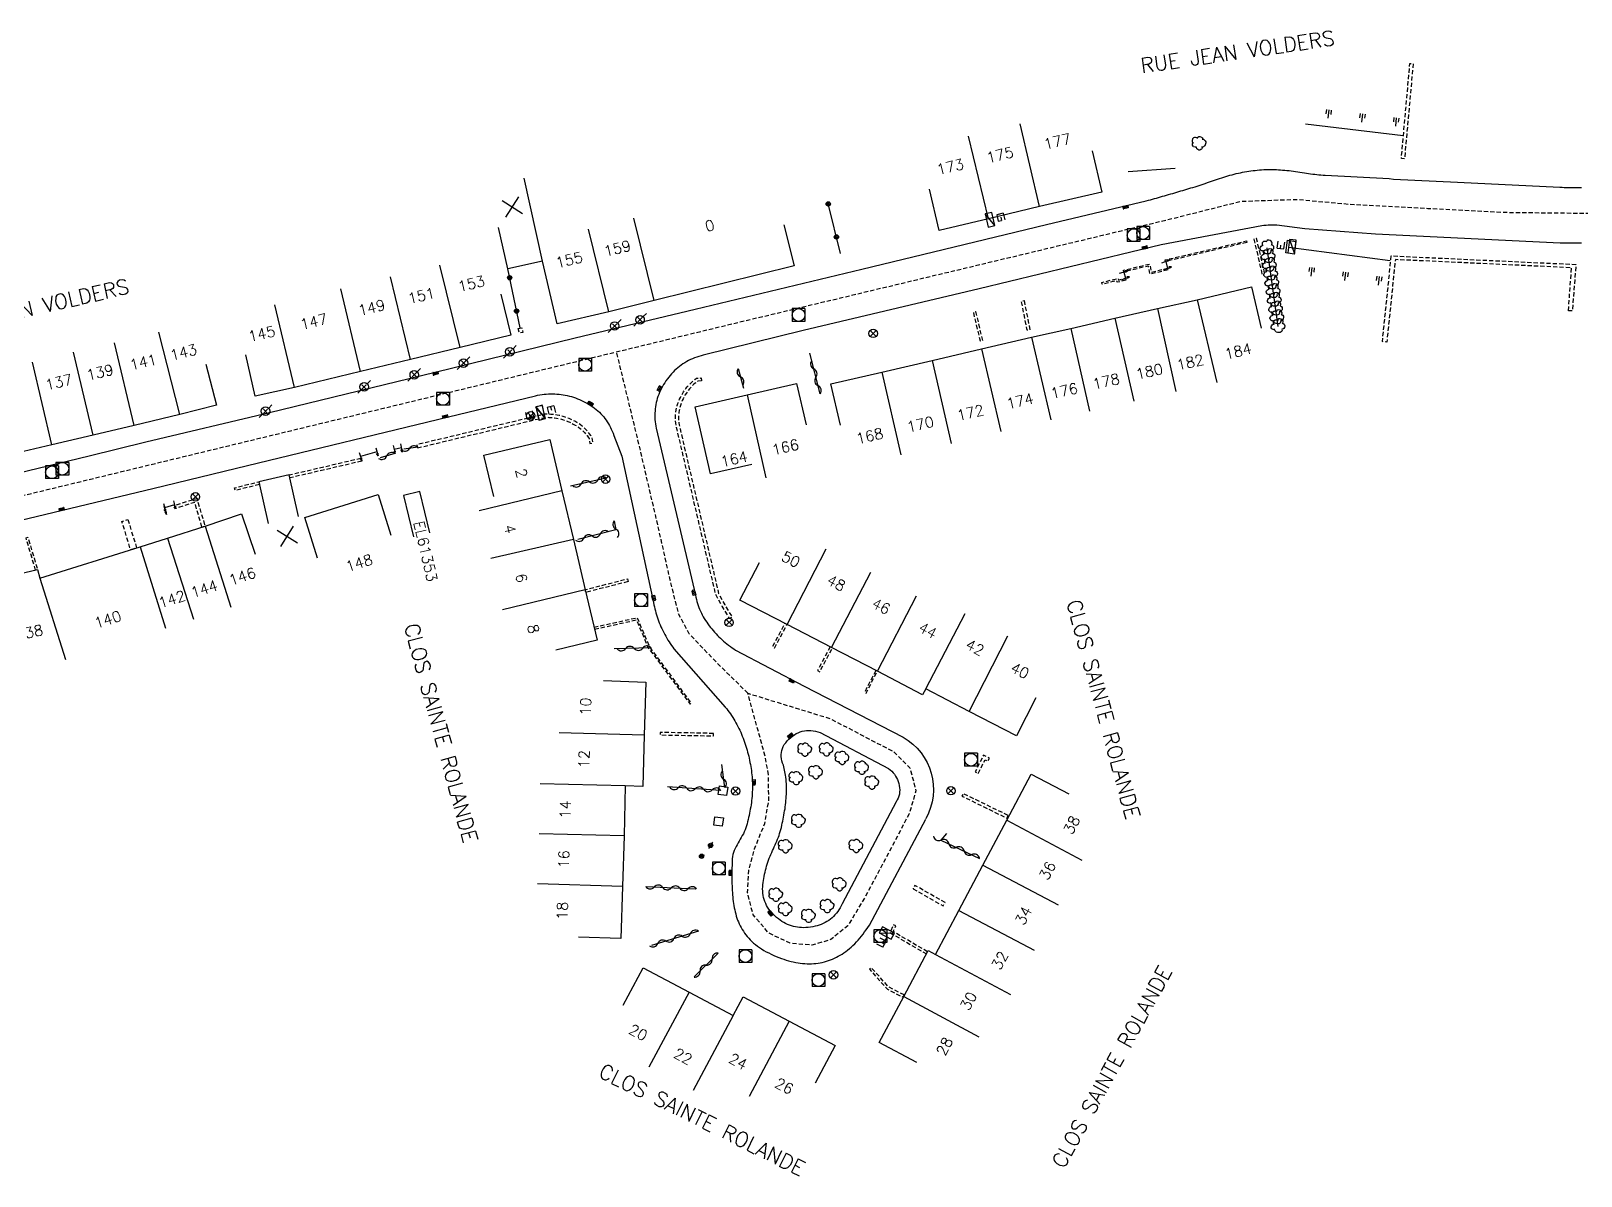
# Model space of a CAD drawing. Header units: millimetres. Extents: x 150037 to 150985, y 153000 to 154000.
# Drawn here: x 150397.4 to 150579.7, y 153216.9 to 153351.6 of the extents above; entities that cross this region are included whole.
import ezdxf
from ezdxf.enums import TextEntityAlignment as Align

# ---------------------------------------------------------------- set-up
doc = ezdxf.new("R2010")
doc.units = ezdxf.units.MM
doc.linetypes.add('DASHED', pattern=[0.75, 0.5, -0.25])
doc.layers.get('0').update_dxf_attribs({"linetype": 'CONTINUOUS'})
for name, color, linetype in [('W0001', 6, 'DASHED'), ('W0008', 7, 'CONTINUOUS'), ('W0100', 7, 'CONTINUOUS'), ('W0105', 7, 'CONTINUOUS'), ('W0112', 1, 'DASHED'), ('W0211', 2, 'CONTINUOUS'), ('W0300', 7, 'CONTINUOUS'), ('W0302', 3, 'CONTINUOUS'), ('W0310', 3, 'CONTINUOUS'), ('W0322', 7, 'CONTINUOUS'), ('W0400', 7, 'CONTINUOUS'), ('W0420', 7, 'CONTINUOUS'), ('W0430', 7, 'CONTINUOUS'), ('W0432', 7, 'CONTINUOUS'), ('W0454', 7, 'CONTINUOUS'), ('W0469', 7, 'CONTINUOUS'), ('W0984', 7, 'CONTINUOUS'), ('W0989', 7, 'CONTINUOUS'), ('W0991', 7, 'CONTINUOUS'), ('W1102', 7, 'CONTINUOUS'), ('W1471', 7, 'CONTINUOUS')]:
    doc.layers.add(name, color=color, linetype=linetype)
doc.styles.get("Standard").update_dxf_attribs({"font": 'romans.shx', "width": 0.85})

# ---------------------------------------------------------------- blocks, each defined once
blk = doc.blocks.new('T300')
for p, q in [((-0.8, 0.51), (-0.86, 0.34)), ((-0.86, 0.34), (-0.86, 0.17)), ((-0.86, 0.17), (-0.74, 0.06)), ((-0.69, 0.63), (-0.8, 0.51)), ((-0.8, -0.06), (-0.74, 0.06)), ((-0.74, 0.06), (-0.69, 0.11)), ((-0.57, 0.69), (-0.69, 0.63)), ((-0.46, 0.69), (-0.57, 0.69)), ((-0.29, 0.63), (-0.46, 0.69)), ((-0.29, 0.63), (-0.17, 0.74)), ((-0.23, 0.57), (-0.29, 0.63)), ((-0.17, 0.74), (-0.06, 0.8)), ((-0.06, 0.8), (0.06, 0.8)), ((0.06, 0.8), (0.23, 0.74)), ((0.23, 0.74), (0.34, 0.63)), ((0.34, 0.63), (0.4, 0.51)), ((0.46, 0.46), (0.34, 0.46)), ((0.4, 0.51), (0.4, 0.46)), ((0.57, 0.4), (0.46, 0.46)), ((0.57, 0.4), (0.69, 0.29)), ((0.69, 0.29), (0.74, 0.17)), ((0.74, 0.06), (0.69, -0.17)), ((0.74, 0.17), (0.74, 0.06)), ((-0.8, -0.17), (-0.8, -0.06)), ((-0.8, -0.23), (-0.8, -0.17)), ((-0.74, -0.34), (-0.8, -0.23)), ((-0.69, -0.4), (-0.74, -0.34)), ((-0.51, -0.46), (-0.69, -0.4)), ((-0.4, -0.46), (-0.51, -0.46)), ((-0.4, -0.46), (-0.34, -0.46)), ((-0.34, -0.46), (-0.34, -0.4)), ((-0.34, -0.51), (-0.34, -0.46)), ((-0.29, -0.63), (-0.34, -0.51)), ((-0.17, -0.74), (-0.29, -0.63)), ((-0.06, -0.8), (-0.17, -0.74)), ((0.06, -0.8), (-0.06, -0.8)), ((0.17, -0.74), (0.06, -0.8)), ((0.23, -0.69), (0.17, -0.74)), ((0.29, -0.46), (0.23, -0.46)), ((0.29, -0.63), (0.23, -0.69)), ((0.46, -0.4), (0.29, -0.46)), ((0.34, -0.51), (0.29, -0.63)), ((0.34, -0.51), (0.34, -0.46)), ((0.57, -0.34), (0.46, -0.4)), ((0.63, -0.29), (0.57, -0.34)), ((0.69, -0.17), (0.63, -0.29))]:
    blk.add_line(p, q)
blk = doc.blocks.new('T430')
at = {"flags": 128}
for points in [[(-0.4, 2.1), (0.4, 2.1)], [(-0.4, 2.1), (-0.4, 1.3)], [(0.8, 0.8), (-0.8, 0.8)], [(-0.8, 0.8), (-0.8, 0)], [(0.8, 0.8), (-0.8, 0)], [(-0.8, 0), (0.8, 0)], [(-0.4, 1.7), (0, 1.7)], [(-0.4, 1.3), (0.4, 1.3)], [(0.8, 0), (0.8, 0.8)]]:
    blk.add_lwpolyline(points, dxfattribs=at)
blk = doc.blocks.new('T420')
for p, q in [((0.75, 0.75), (-0.75, 0.75)), ((-0.75, 0.75), (-0.75, -0.75)), ((0.75, 0.75), (0.75, -0.75)), ((0.75, -0.75), (-0.75, -0.75))]:
    blk.add_line(p, q)
blk.add_ellipse((0, 0), major_axis=(-0.53, 0.53), ratio=1, start_param=3.926991, end_param=10.210176)
blk = doc.blocks.new('T400')
for p, q in [((-0.15, 0.3), (0.15, 0.3)), ((-0.15, -0.25), (-0.15, 0.3)), ((-0.15, 0.15), (0.15, 0.15)), ((-0.15, 0), (0.15, 0)), ((0.15, 0.3), (0.15, -0.25)), ((-0.15, -0.15), (0.15, -0.15)), ((-0.15, -0.25), (-0.15, -0.3)), ((-0.15, -0.3), (0.15, -0.3)), ((0.15, -0.3), (0.15, -0.25))]:
    blk.add_line(p, q)
blk = doc.blocks.new('t112o')
at = {"color": 0, "linetype": 'Continuous'}
for p, q in [((-0.5, 0.5), (0.5, 0.5)), ((-0.5, -0.5), (-0.5, 0.5)), ((0.5, 0.5), (0.5, -0.5)), ((0.5, -0.5), (-0.5, -0.5))]:
    blk.add_line(p, q, dxfattribs=at)
blk = doc.blocks.new('t105o')
for p, q in [((-0.5, 0), (0.5, 0)), ((0.5, 0), (0.2, 0.1)), ((0.5, 0), (0.2, -0.1))]:
    blk.add_line(p, q)
blk = doc.blocks.new('T432')
at = {"flags": 128}
for points in [[(-0.4, 2.1), (-0.4, 1.3)], [(-0.39, 2.1), (0.41, 2.1)], [(0.8, 0.8), (-0.8, 0.8)], [(-0.8, 0.8), (-0.8, 0)], [(0.8, 0.8), (-0.8, 0)], [(-0.8, 0), (0.8, 0)], [(-0.4, 1.3), (0.4, 1.3)], [(0, 1.7), (0.4, 1.7)], [(0.4, 1.3), (0.4, 1.7)], [(0.8, 0), (0.8, 0.8)]]:
    blk.add_lwpolyline(points, dxfattribs=at)
blk = doc.blocks.new('T454')
for p, q in [((-0.25, 0.25), (0.25, -0.25)), ((-0.25, -0.25), (0.25, 0.25)), ((0.75, 0.75), (0.375, 0.375)), ((-0.375, -0.375), (-0.75, -0.75))]:
    blk.add_line(p, q)
blk.add_ellipse((0, 0), major_axis=(0.354, 0.354), ratio=1, start_param=5.497787143782138, end_param=11.78097245096172)
blk = doc.blocks.new('t322o')
at = {"color": 0, "linetype": 'Continuous'}
for radius in [0.25, 0.15]:
    blk.add_circle((0, 0), radius, dxfattribs=at)
blk = doc.blocks.new('t310o')
at = {"color": 0, "linetype": 'Continuous'}
for centre, start, end in [((-0.5, 0.38), 216.8699, 323.1304), ((0.5, -0.37), 36.8699, 143.1303)]:
    blk.add_arc(centre, 0.625, start, end, dxfattribs=at)
blk = doc.blocks.new('t991o')
at = {"color": 0, "linetype": 'Continuous'}
for p, q in [((-1, 1), (1, -1)), ((-1, -1), (1, 1))]:
    blk.add_line(p, q, dxfattribs=at)
blk = doc.blocks.new('t211o')
at = {"color": 0, "linetype": 'Continuous'}
for p, q in [((-0.29, 0.5), (-0.29, 0)), ((0, 1), (0, 0)), ((0.29, 0.5), (0.29, 0))]:
    blk.add_line(p, q, dxfattribs=at)
blk = doc.blocks.new('T1471')
at = {"color": 0, "linetype": 'Continuous', "flags": 128}
blk.add_lwpolyline([(-0.75, -0.5), (-0.75, 0.5), (0.75, 0.5), (0.75, -0.5), (-0.75, -0.5)], dxfattribs=at)
blk = doc.blocks.new('T469')
at = {"color": 0, "linetype": 'Continuous', "flags": 128}
for points in [[(-0.35, 0.35), (0.35, -0.35)], [(-0.35, -0.35), (0.35, 0.35)]]:
    blk.add_lwpolyline(points, dxfattribs=at)
at = {"color": 0, "linetype": 'Continuous'}
blk.add_circle((0, 0), 0.5, dxfattribs=at)

msp = doc.modelspace()

# ---------------------------------------------------------------- linework, layer by layer
at = {"layer": 'W0001', "flags": 128}
for points in [[(150663.55, 153336.3), (150658.95, 153334.61), (150653.25, 153333.65), (150639.34, 153332.95), (150597.54, 153330.93), (150583.47, 153330.13), (150571.06, 153330.26), (150561.68, 153330.73), (150552.5, 153331.22), (150546.22, 153331.79), (150539.68, 153331.56), (150531.65, 153329.54), (150478.48, 153316.82), (150426, 153304.1), (150366.76, 153289.78), (150324.32, 153279.74), (150289.34, 153272.13), (150249.21, 153263.54), (150236.52, 153260.82), (150226.6, 153258.8), (150217.76, 153257.48), (150207.06, 153257.08), (150194.46, 153256.92), (150167.24, 153256.58), (150145.3, 153256.3), (150121.32, 153255.42), (150105.25, 153254.91)], [(150481.69, 153273.72), (150477.95, 153277.4), (150474.8, 153280.7), (150473.54, 153283.09), (150472.55, 153287.06), (150471.13, 153293.38), (150468.9, 153302.95), (150466.25, 153313.85)]]:
    msp.add_lwpolyline(points, dxfattribs=at)
msp.add_lwpolyline([(150484.12, 153264.12), (150483.74, 153266.26), (150481.69, 153273.72), (150491.33, 153270.75), (150498.83, 153266.85), (150500.75, 153264.95), (150501.46, 153262.25), (150500.68, 153259.55), (150495.48, 153249.75), (150493.46, 153246.37), (150491.47, 153244.74), (150489.2, 153244.08), (150486.65, 153244.3), (150484.13, 153245.52), (150482.31, 153247.65), (150481.66, 153250.24), (150481.79, 153252.85), (150482.48, 153255.43), (150483.67, 153258.38), (150484.15, 153261.11)], close=True, dxfattribs=at)
at = {"layer": 'W0008', "flags": 128}
for points in [[(150380.17, 153295.85), (150404.21, 153301.66), (150410.87, 153303.28), (150425.42, 153306.74), (150444.92, 153311.5), (150461.38, 153315.54), (150475.48, 153318.91), (150495.11, 153323.61), (150516.82, 153328.86), (150525.55, 153330.95), (150528.56, 153331.65), (150528.8, 153331.72), (150529.04, 153331.78), (150529.28, 153331.85), (150529.52, 153331.92), (150529.76, 153331.98), (150530, 153332.05), (150530.24, 153332.12), (150530.47, 153332.19), (150530.71, 153332.25), (150530.95, 153332.32), (150531.19, 153332.39), (150531.43, 153332.46), (150531.67, 153332.53), (150531.91, 153332.6), (150532.14, 153332.67), (150532.38, 153332.74), (150532.62, 153332.81), (150532.86, 153332.88), (150533.1, 153332.95), (150533.34, 153333.02), (150533.57, 153333.09), (150533.81, 153333.17), (150534.05, 153333.24), (150534.29, 153333.31), (150534.53, 153333.39), (150534.78, 153333.47), (150535.02, 153333.55), (150535.26, 153333.63), (150535.5, 153333.71), (150535.74, 153333.8), (150535.98, 153333.88), (150536.22, 153333.97), (150536.46, 153334.05), (150536.7, 153334.13), (150536.94, 153334.21), (150537.19, 153334.29), (150537.43, 153334.37), (150537.67, 153334.45), (150537.91, 153334.53), (150538.16, 153334.6), (150538.4, 153334.67), (150538.65, 153334.73), (150538.9, 153334.8), (150539.14, 153334.86), (150539.39, 153334.91), (150539.64, 153334.96), (150539.88, 153335.01), (150540.13, 153335.06), (150540.37, 153335.1), (150540.62, 153335.14), (150540.87, 153335.18), (150541.12, 153335.21), (150541.37, 153335.24), (150541.62, 153335.27), (150541.87, 153335.29), (150542.12, 153335.31), (150542.37, 153335.33), (150542.62, 153335.34), (150542.86, 153335.34), (150543.11, 153335.35), (150543.36, 153335.34), (150543.61, 153335.34), (150543.86, 153335.33), (150544.11, 153335.31), (150544.35, 153335.3), (150544.6, 153335.28), (150544.85, 153335.26), (150545.1, 153335.24), (150545.35, 153335.21), (150545.61, 153335.18), (150545.87, 153335.14), (150546.12, 153335.1), (150546.38, 153335.06), (150546.63, 153335.01), (150546.89, 153334.97), (150547.15, 153334.93), (150547.4, 153334.9), (150547.65, 153334.87), (150547.89, 153334.84), (150548.13, 153334.81), (150548.38, 153334.78), (150548.62, 153334.76), (150548.87, 153334.73), (150549.11, 153334.71), (150549.36, 153334.68), (150549.6, 153334.66), (150557.13, 153334.27), (150557.62, 153334.22), (150565.17, 153333.86), (150577.22, 153333.25), (150577.47, 153333.25), (150577.72, 153333.24), (150577.97, 153333.24), (150578.23, 153333.24), (150578.48, 153333.24), (150578.73, 153333.23), (150578.99, 153333.24), (150579.24, 153333.24), (150579.49, 153333.24), (150579.75, 153333.24)], [(150381.6, 153290.59), (150411.71, 153297.82), (150422.82, 153300.53), (150446.46, 153306.25), (150456.71, 153308.72), (150456.96, 153308.77), (150457.22, 153308.82), (150457.48, 153308.86), (150457.73, 153308.89), (150457.98, 153308.91), (150458.24, 153308.93), (150458.49, 153308.94), (150458.74, 153308.94), (150458.98, 153308.94), (150459.23, 153308.92), (150459.48, 153308.9), (150459.72, 153308.87), (150459.97, 153308.84), (150460.21, 153308.79), (150460.45, 153308.74), (150460.7, 153308.68), (150460.94, 153308.62), (150461.17, 153308.54), (150461.41, 153308.46), (150461.65, 153308.37), (150461.88, 153308.28), (150462.12, 153308.17), (150462.35, 153308.06), (150462.58, 153307.94), (150462.81, 153307.82), (150463.04, 153307.69), (150463.26, 153307.55), (150463.46, 153307.41), (150463.67, 153307.26), (150463.86, 153307.1), (150464.05, 153306.94), (150464.23, 153306.77), (150464.4, 153306.6), (150464.57, 153306.42), (150464.73, 153306.23), (150464.88, 153306.04), (150465.02, 153305.84), (150465.16, 153305.64), (150465.29, 153305.43), (150465.41, 153305.22), (150465.53, 153305), (150465.63, 153304.77), (150465.73, 153304.54), (150465.83, 153304.3), (150465.91, 153304.05), (150466.85, 153301.61), (150470.59, 153284.39), (150470.64, 153284.14), (150470.69, 153283.9), (150470.75, 153283.66), (150470.81, 153283.42), (150470.88, 153283.18), (150470.95, 153282.95), (150471.02, 153282.71), (150471.1, 153282.48), (150471.19, 153282.24), (150471.27, 153282.01), (150471.37, 153281.78), (150471.47, 153281.55), (150471.57, 153281.32), (150471.68, 153281.09), (150471.79, 153280.87), (150471.91, 153280.64), (150472.03, 153280.42), (150472.16, 153280.2), (150472.29, 153279.98), (150472.42, 153279.77), (150472.56, 153279.56), (150472.7, 153279.35), (150472.85, 153279.14), (150473, 153278.93), (150479.04, 153272.1), (150479.2, 153271.9), (150479.35, 153271.7), (150479.5, 153271.5), (150479.64, 153271.3), (150479.78, 153271.09), (150479.91, 153270.88), (150480.04, 153270.67), (150480.17, 153270.46), (150480.29, 153270.25), (150480.41, 153270.03), (150480.53, 153269.81), (150480.64, 153269.59), (150480.74, 153269.36), (150480.85, 153269.14), (150480.94, 153268.91), (150481.04, 153268.68), (150481.13, 153268.44), (150481.22, 153268.21), (150481.3, 153267.97), (150481.38, 153267.74), (150481.46, 153267.5), (150481.53, 153267.27), (150481.6, 153267.03), (150481.66, 153266.79), (150481.73, 153266.55), (150481.79, 153266.31), (150481.84, 153266.07), (150481.89, 153265.83), (150481.94, 153265.59), (150481.99, 153265.35), (150482.03, 153265.1), (150482.07, 153264.86), (150482.1, 153264.62), (150482.13, 153264.37), (150482.16, 153264.12), (150482.18, 153263.88), (150482.2, 153263.63), (150482.21, 153263.38), (150482.22, 153263.13), (150482.23, 153262.88), (150482.23, 153262.62), (150482.22, 153262.36), (150482.21, 153262.11), (150482.2, 153261.86), (150482.18, 153261.6), (150482.16, 153261.35), (150482.13, 153261.1), (150482.1, 153260.85), (150482.07, 153260.6), (150482.03, 153260.35), (150481.98, 153260.1), (150481.94, 153259.85), (150481.89, 153259.6), (150481.84, 153259.35), (150481.78, 153259.1), (150481.72, 153258.85), (150481.66, 153258.61), (150481.6, 153258.36), (150481.53, 153258.11), (150481.46, 153257.87), (150481.37, 153257.64), (150481.27, 153257.41), (150481.16, 153257.19), (150481.04, 153256.97), (150480.92, 153256.75), (150480.79, 153256.54), (150480.67, 153256.32), (150480.54, 153256.11), (150480.42, 153255.89), (150480.3, 153255.67), (150480.19, 153255.45), (150480.09, 153255.22), (150480, 153254.99), (150479.93, 153254.75), (150479.88, 153254.5), (150479.84, 153254.25), (150479.83, 153253.99), (150479.83, 153253.72), (150479.83, 153253.45), (150479.82, 153253.18), (150479.82, 153252.91), (150479.82, 153252.65), (150479.82, 153252.38), (150479.82, 153252.11), (150479.82, 153251.84), (150479.82, 153251.58), (150479.82, 153251.31), (150479.83, 153251.05), (150479.84, 153250.79), (150479.85, 153250.52), (150479.87, 153250.26), (150479.88, 153250), (150479.91, 153249.74), (150479.93, 153249.49), (150479.96, 153249.23), (150480, 153248.98), (150480.04, 153248.73), (150480.09, 153248.48), (150480.14, 153248.23), (150480.19, 153247.99), (150480.26, 153247.75), (150480.33, 153247.51), (150480.4, 153247.27), (150480.49, 153247.04), (150480.58, 153246.81), (150480.68, 153246.58), (150480.79, 153246.36), (150480.9, 153246.14), (150481.03, 153245.92), (150481.16, 153245.71), (150481.3, 153245.5), (150481.46, 153245.29), (150481.62, 153245.09), (150481.79, 153244.89), (150481.97, 153244.7), (150482.17, 153244.51), (150482.37, 153244.32), (150482.59, 153244.14), (150482.82, 153243.96), (150483.06, 153243.79), (150483.31, 153243.63), (150483.58, 153243.47), (150483.86, 153243.31), (150484.15, 153243.16), (150484.45, 153243.01), (150484.75, 153242.88), (150485.04, 153242.75), (150485.34, 153242.63), (150485.63, 153242.52), (150485.91, 153242.42), (150486.2, 153242.33), (150486.48, 153242.25), (150486.77, 153242.17), (150487.04, 153242.11), (150487.32, 153242.05), (150487.59, 153242), (150487.86, 153241.96), (150488.13, 153241.93), (150488.4, 153241.91), (150488.66, 153241.9), (150488.92, 153241.89), (150489.18, 153241.9), (150489.44, 153241.91), (150489.69, 153241.94), (150489.95, 153241.97), (150490.19, 153242.01), (150490.44, 153242.06), (150490.69, 153242.12), (150490.93, 153242.18), (150491.17, 153242.26), (150491.4, 153242.35), (150491.64, 153242.44), (150491.87, 153242.54), (150492.1, 153242.65), (150492.33, 153242.77), (150492.55, 153242.9), (150492.77, 153243.04), (150492.99, 153243.19), (150493.21, 153243.34), (150493.42, 153243.51), (150493.63, 153243.68), (150493.84, 153243.86), (150494.05, 153244.05), (150494.26, 153244.25), (150494.46, 153244.46), (150494.66, 153244.68), (150494.86, 153244.91), (150495.05, 153245.14), (150495.24, 153245.39), (150495.43, 153245.64), (150495.62, 153245.9), (150495.81, 153246.17), (150495.99, 153246.45), (150502.63, 153258.92)]]:
    msp.add_lwpolyline(points, dxfattribs=at)
msp.add_lwpolyline([(150579.74, 153326.69), (150579.49, 153326.68), (150579.24, 153326.68), (150578.99, 153326.67), (150578.74, 153326.67), (150578.49, 153326.67), (150578.23, 153326.66), (150577.98, 153326.66), (150577.73, 153326.66), (150577.48, 153326.66), (150577.23, 153326.66), (150555.54, 153327.75), (150547.2, 153328.34), (150543.9, 153328.78), (150543.66, 153328.79), (150543.41, 153328.8), (150543.16, 153328.8), (150542.9, 153328.79), (150542.65, 153328.77), (150542.39, 153328.75), (150542.14, 153328.72), (150530.31, 153326.47), (150508.91, 153321.3), (150488.19, 153316.38), (150476.45, 153313.49), (150476.19, 153313.42), (150475.93, 153313.35), (150475.68, 153313.26), (150475.43, 153313.17), (150475.19, 153313.08), (150474.95, 153312.97), (150474.72, 153312.86), (150474.5, 153312.74), (150474.28, 153312.61), (150474.06, 153312.47), (150473.85, 153312.33), (150473.65, 153312.18), (150473.45, 153312.02), (150473.26, 153311.85), (150473.07, 153311.68), (150472.89, 153311.5), (150472.71, 153311.31), (150472.54, 153311.11), (150472.38, 153310.91), (150472.22, 153310.7), (150472.06, 153310.48), (150471.91, 153310.25), (150471.77, 153310.03), (150471.64, 153309.8), (150471.52, 153309.57), (150471.41, 153309.34), (150471.3, 153309.11), (150471.21, 153308.87), (150471.12, 153308.64), (150471.04, 153308.4), (150470.97, 153308.16), (150470.92, 153307.92), (150470.86, 153307.68), (150470.82, 153307.43), (150470.79, 153307.19), (150470.77, 153306.94), (150470.75, 153306.69), (150470.75, 153306.44), (150470.75, 153306.19), (150470.76, 153305.93), (150470.78, 153305.67), (150470.81, 153305.42), (150470.85, 153305.16), (150470.9, 153304.9), (150475.55, 153285.25), (150475.59, 153285.01), (150475.65, 153284.76), (150475.7, 153284.53), (150475.77, 153284.29), (150475.85, 153284.06), (150475.93, 153283.82), (150476.02, 153283.6), (150476.11, 153283.37), (150476.22, 153283.15), (150476.33, 153282.93), (150476.45, 153282.72), (150476.57, 153282.5), (150476.71, 153282.29), (150476.85, 153282.08), (150476.99, 153281.87), (150477.14, 153281.67), (150477.3, 153281.47), (150477.45, 153281.28), (150477.61, 153281.09), (150477.78, 153280.9), (150477.95, 153280.71), (150478.12, 153280.53), (150478.29, 153280.36), (150478.47, 153280.18), (150478.66, 153280.02), (150478.84, 153279.85), (150479.03, 153279.69), (150479.23, 153279.53), (150479.42, 153279.38), (150479.63, 153279.23), (150479.83, 153279.08), (150480.04, 153278.94), (150480.25, 153278.8), (150488.3, 153274.57), (150499.96, 153268.56, -0.409116), (150502.63, 153258.96), (150502.64, 153258.93)], format="xyb", dxfattribs=at)
msp.add_lwpolyline([(150484.87, 153247.52), (150484.48, 153247.93), (150484.31, 153248.12), (150484.16, 153248.33), (150484.02, 153248.54), (150483.89, 153248.75), (150483.79, 153248.97), (150483.69, 153249.21), (150483.61, 153249.44), (150483.55, 153249.69), (150483.5, 153249.94), (150483.46, 153250.19), (150483.44, 153250.45), (150483.43, 153250.7), (150483.44, 153250.95), (150483.45, 153251.19), (150483.48, 153251.44), (150483.52, 153251.69), (150483.56, 153251.93), (150483.61, 153252.17), (150483.66, 153252.42), (150483.72, 153252.66), (150483.78, 153252.9), (150483.84, 153253.15), (150483.9, 153253.39), (150483.97, 153253.62), (150484.04, 153253.86), (150484.12, 153254.09), (150484.21, 153254.31), (150484.3, 153254.54), (150484.4, 153254.76), (150484.5, 153254.98), (150484.6, 153255.2), (150484.7, 153255.43), (150484.8, 153255.65), (150484.9, 153255.87), (150485, 153256.09), (150485.1, 153256.31), (150485.19, 153256.54), (150485.28, 153256.77), (150485.36, 153257), (150485.43, 153257.23), (150485.5, 153257.47), (150485.56, 153257.7), (150485.63, 153257.94), (150485.68, 153258.18), (150485.74, 153258.42), (150485.8, 153258.66), (150485.85, 153258.9), (150485.9, 153259.14), (150485.94, 153259.39), (150485.98, 153259.63), (150486.02, 153259.87), (150486.06, 153260.11), (150486.09, 153260.36), (150486.12, 153260.6), (150486.15, 153260.85), (150486.17, 153261.09), (150486.19, 153261.34), (150486.21, 153261.59), (150486.22, 153261.84), (150486.23, 153262.09), (150486.23, 153262.34), (150486.23, 153262.59), (150486.22, 153262.83), (150486.22, 153263.08), (150486.2, 153263.33), (150486.18, 153263.58), (150486.16, 153263.83), (150486.13, 153264.07), (150485.88, 153265.25), (150485.77, 153265.51), (150485.69, 153265.76), (150485.63, 153266.02), (150485.6, 153266.27), (150485.6, 153266.51), (150485.63, 153266.75), (150485.68, 153266.99), (150485.75, 153267.22), (150485.85, 153267.45), (150485.98, 153267.67), (150486.14, 153267.89), (150486.32, 153268.11), (150486.52, 153268.32), (150486.73, 153268.51), (150486.94, 153268.68), (150487.16, 153268.84), (150487.39, 153268.97), (150487.62, 153269.08), (150487.85, 153269.17), (150488.09, 153269.24), (150488.34, 153269.3), (150488.59, 153269.33), (150488.84, 153269.34), (150489.1, 153269.33), (150489.37, 153269.3), (150489.64, 153269.25), (150489.91, 153269.19), (150490.19, 153269.1), (150498.24, 153264.87), (150498.43, 153264.71), (150498.61, 153264.54), (150498.78, 153264.36), (150498.93, 153264.18), (150499.06, 153263.98), (150499.18, 153263.77), (150499.28, 153263.56), (150499.37, 153263.33), (150499.44, 153263.1), (150499.49, 153262.85), (150499.53, 153262.6), (150499.55, 153262.35), (150499.54, 153262.1), (150499.51, 153261.86), (150499.45, 153261.63), (150499.37, 153261.39), (150499.27, 153261.16), (150499.15, 153260.94), (150492.79, 153248.94), (150492.67, 153248.7), (150492.54, 153248.46), (150492.4, 153248.24), (150492.26, 153248.03), (150492.1, 153247.83), (150491.94, 153247.65), (150491.77, 153247.47), (150491.59, 153247.3), (150491.4, 153247.15), (150491.2, 153247), (150491, 153246.87), (150490.78, 153246.75), (150490.56, 153246.64), (150490.33, 153246.53), (150490.09, 153246.44), (150489.84, 153246.37), (150489.59, 153246.3), (150489.32, 153246.24), (150489.06, 153246.19), (150488.79, 153246.16), (150488.53, 153246.14), (150488.28, 153246.13), (150488.02, 153246.14), (150487.78, 153246.15), (150487.53, 153246.18), (150487.29, 153246.22), (150487.05, 153246.28), (150486.82, 153246.35), (150486.59, 153246.43), (150486.36, 153246.52), (150486.13, 153246.62), (150485.91, 153246.74), (150485.7, 153246.87), (150485.48, 153247.01), (150485.28, 153247.17), (150485.07, 153247.34)], close=True, dxfattribs=at)
at = {"layer": 'W0100', "flags": 128}
for points in [[(150522.2, 153337.55), (150523.33, 153332.68), (150516, 153330.98), (150510, 153329.53), (150504.21, 153328.17), (150503.07, 153333.03)], [(150457.54, 153324.55), (150453.45, 153323.65), (150452.37, 153328.53)], [(150485.93, 153328.84), (150487.14, 153323.99), (150470.66, 153319.91), (150465.33, 153318.61), (150459.25, 153317.17), (150457.54, 153324.55)], [(150530.84, 153324.53), (150531.07, 153323.71)], [(150525.9, 153323.28), (150526.11, 153322.54)], [(150452.64, 153320.69), (150453.81, 153315.83), (150447.83, 153314.38), (150442, 153312.98), (150436.14, 153311.58), (150428.38, 153309.71), (150423.74, 153308.66), (150422.64, 153313.53)], [(150492.57, 153305.24), (150491.44, 153310.11), (150497.45, 153311.5), (150503.36, 153312.87), (150509.18, 153314.23), (150515.05, 153315.6), (150519.68, 153316.65), (150524.85, 153317.83), (150529.86, 153318.97), (150534.56, 153320.02), (150540.93, 153321.53), (150542.08, 153316.66)], [(150417.95, 153312.45), (150419.19, 153307.61), (150414.88, 153306.51), (150409.5, 153305.23), (150404.66, 153304.09), (150399.83, 153302.95), (150394.48, 153301.7), (150389.58, 153300.53), (150385.24, 153299.51), (150380.7, 153298.41), (150375.92, 153297.3), (150374.79, 153302.18)], [(150482.16, 153300.65), (150477.28, 153299.54), (150475.48, 153307.43), (150481.59, 153308.81), (150487.42, 153310.18), (150488.56, 153305.31)], [(150451.8, 153296.88), (150450.65, 153301.74), (150458.41, 153303.58), (150459.82, 153297.54), (150461.2, 153291.81), (150462.56, 153285.87), (150463.98, 153279.96), (150459.12, 153278.8)], [(150438.06, 153302.13), (150436.12, 153301.56)], [(150440.94, 153302.59), (150440.08, 153302.39)], [(150428.84, 153294.53), (150427.72, 153299.41), (150424.15, 153298.58), (150425.28, 153293.71)], [(150431.06, 153289.61), (150429.56, 153294.38), (150438.19, 153297.09), (150439.69, 153292.32)], [(150444.29, 153292.59), (150443.12, 153297.46), (150441.2, 153297), (150442.36, 153292.13)], [(150378.48, 153278.48), (150377.31, 153283.35), (150382.9, 153284.68), (150393.11, 153287.11), (150398.13, 153288.26), (150398.41, 153287.24), (150410.19, 153290.94), (150413.41, 153291.97), (150417.84, 153293.37), (150422.14, 153294.83), (150423.74, 153290.09)], [(150414.25, 153295.88), (150413.08, 153295.55), (150413.16, 153295.24)], [(150515.56, 153273.17), (150513.28, 153268.72), (150507.72, 153271.58), (150502.62, 153274.24), (150502.25, 153273.54), (150496.96, 153276.3), (150491.52, 153279.11), (150486.32, 153281.81), (150480.76, 153284.68), (150483.05, 153289.12)], [(150464.7, 153275.21), (150469.7, 153275.03), (150469.49, 153268.79), (150469.32, 153262.76), (150467.27, 153262.82), (150467.14, 153256.93), (150466.95, 153250.97), (150466.76, 153244.86), (150461.77, 153245.01)], [(150501.56, 153230.26), (150497.15, 153232.61), (150500.04, 153238.03), (150502.89, 153243.44), (150503.77, 153242.98), (150506.52, 153248.17), (150509.34, 153253.49), (150512.15, 153258.78), (150515.01, 153264.2), (150519.44, 153261.87)], [(150467.03, 153237.01), (150469.37, 153241.43), (150474.78, 153238.56), (150479.97, 153235.79), (150481.15, 153238.01), (150486.55, 153235.13), (150491.96, 153232.26), (150489.62, 153227.84)]]:
    msp.add_lwpolyline(points, dxfattribs=at)
at = {"layer": 'W0112', "flags": 128}
for points in [[(150559.95, 153347.79), (150558.93, 153336.59), (150558.56, 153336.62), (150559.57, 153347.82)], [(150542.48, 153323.13), (150541.54, 153327.22), (150541.22, 153327.15), (150542.16, 153323.06)], [(150540.37, 153326.75), (150530.81, 153324.51), (150530.77, 153324.7), (150540.33, 153326.93)], [(150531.12, 153323.52), (150529.01, 153323.02), (150528.8, 153323.97), (150525.9, 153323.29), (150525.86, 153323.49), (150528.95, 153324.22), (150529.16, 153323.27), (150531.07, 153323.72)], [(150578.21, 153318.73), (150578.59, 153323.78), (150557.86, 153324.74), (150556.84, 153315.03), (150556.33, 153315.09), (150557.38, 153325.18), (150579.09, 153324.17), (150578.68, 153318.7)], [(150526.17, 153322.32), (150525.15, 153322.07), (150525.07, 153322.27), (150523.38, 153321.83), (150523.33, 153322.05), (150525.21, 153322.53), (150525.29, 153322.33), (150526.12, 153322.54)], [(150514.18, 153319.92), (150514.87, 153316.48), (150514.56, 153316.42), (150513.87, 153319.85)], [(150508.48, 153318.63), (150509.29, 153315.19), (150509.05, 153315.13), (150508.24, 153318.57)], [(150454.68, 153316.62), (150455.09, 153316.71), (150455.22, 153316.18), (150454.81, 153316.09)], [(150476.24, 153310.46), (150475.79, 153310.43), (150475.67, 153310.34), (150475.49, 153310.19), (150475.31, 153310.04), (150475.14, 153309.87), (150474.98, 153309.71), (150474.83, 153309.53), (150474.68, 153309.35), (150474.55, 153309.17), (150474.42, 153308.98), (150474.29, 153308.78), (150474.18, 153308.58), (150474.07, 153308.37), (150473.97, 153308.15), (150473.88, 153307.93), (150473.8, 153307.71), (150473.72, 153307.47), (150473.66, 153307.23), (150473.61, 153306.99), (150473.57, 153306.75), (150473.54, 153306.51), (150473.53, 153306.27), (150473.53, 153306.03), (150473.54, 153305.79), (150473.56, 153305.55), (150473.6, 153305.31), (150473.65, 153305.07), (150473.72, 153304.81), (150478.25, 153285.44), (150478.97, 153284.12), (150479.84, 153282.67), (150479.55, 153282.5), (150478.68, 153283.95), (150477.91, 153285.36), (150473.37, 153304.73), (150473.31, 153304.99), (150473.25, 153305.25), (150473.21, 153305.51), (150473.19, 153305.77), (150473.18, 153306.03), (150473.18, 153306.28), (150473.19, 153306.54), (150473.22, 153306.8), (150473.26, 153307.06), (150473.32, 153307.31), (150473.38, 153307.57), (150473.47, 153307.82), (150473.55, 153308.06), (150473.65, 153308.3), (150473.76, 153308.52), (150473.87, 153308.74), (150473.99, 153308.96), (150474.12, 153309.17), (150474.26, 153309.37), (150474.41, 153309.57), (150474.56, 153309.76), (150474.72, 153309.94), (150474.89, 153310.12), (150475.07, 153310.29), (150475.26, 153310.46), (150475.46, 153310.62), (150475.66, 153310.77), (150476.21, 153310.81)], [(150442.83, 153302.59), (150457.83, 153306.18), (150458.03, 153306.19), (150458.27, 153306.18), (150458.5, 153306.17), (150458.73, 153306.15), (150458.96, 153306.12), (150459.19, 153306.08), (150459.42, 153306.04), (150459.64, 153305.99), (150459.87, 153305.93), (150460.09, 153305.86), (150460.31, 153305.78), (150460.52, 153305.7), (150460.74, 153305.6), (150460.95, 153305.5), (150461.16, 153305.39), (150461.38, 153305.27), (150461.58, 153305.15), (150461.77, 153305.01), (150461.96, 153304.87), (150462.14, 153304.72), (150462.31, 153304.56), (150462.47, 153304.39), (150462.63, 153304.21), (150462.77, 153304.03), (150462.91, 153303.83), (150463.01, 153303.69), (150463.11, 153303.11), (150463.47, 153303.17), (150463.36, 153303.82), (150463.22, 153304.04), (150463.07, 153304.25), (150462.91, 153304.45), (150462.74, 153304.64), (150462.56, 153304.82), (150462.38, 153304.99), (150462.19, 153305.15), (150461.99, 153305.31), (150461.78, 153305.45), (150461.56, 153305.59), (150461.34, 153305.72), (150461.11, 153305.83), (150460.89, 153305.94), (150460.66, 153306.03), (150460.43, 153306.12), (150460.2, 153306.2), (150459.97, 153306.28), (150459.73, 153306.34), (150459.5, 153306.4), (150459.26, 153306.44), (150459.02, 153306.48), (150458.77, 153306.51), (150458.53, 153306.53), (150458.28, 153306.55), (150458.03, 153306.55), (150457.78, 153306.55), (150442.74, 153302.95)], [(150436.27, 153301.02), (150427.8, 153299.05), (150427.72, 153299.41), (150436.18, 153301.38)], [(150424.24, 153298.26), (150421.38, 153297.57), (150421.3, 153297.89), (150424.16, 153298.59)], [(150417.48, 153293.27), (150416.62, 153296.17), (150414.36, 153295.46), (150414.25, 153295.82), (150416.87, 153296.65), (150417.84, 153293.37)], [(150408.76, 153294.16), (150409.79, 153290.8), (150409.08, 153290.59), (150408.06, 153293.94)], [(150397.91, 153288.19), (150396.78, 153292.01), (150397, 153292.07), (150398.13, 153288.26)], [(150467.6, 153286.85), (150462.63, 153285.59), (150462.55, 153285.91), (150467.52, 153287.17)], [(150463.66, 153281.26), (150468.59, 153282.35), (150469.94, 153279.12), (150474.9, 153272.43), (150475.05, 153272.55), (150470.12, 153279.22), (150468.7, 153282.58), (150463.62, 153281.46)], [(150484.84, 153279.04), (150486.31, 153281.79), (150486.05, 153281.93), (150484.58, 153279.18)], [(150491.37, 153279.17), (150489.88, 153276.38), (150490.14, 153276.24), (150491.64, 153279.03)], [(150496.74, 153276.38), (150495.42, 153273.83), (150495.59, 153273.74), (150496.92, 153276.29)], [(150477.65, 153268.99), (150471.39, 153269.11), (150471.39, 153268.82), (150477.65, 153268.7)], [(150508.79, 153264.28), (150509.59, 153265.9), (150509.91, 153265.73), (150510.1, 153266.08), (150509.42, 153266.45), (150508.43, 153264.46)], [(150512.3, 153259.34), (150507.02, 153261.92), (150506.87, 153261.62), (150512.15, 153259.03)], [(150501.12, 153250.72), (150504.66, 153248.7), (150504.89, 153249.09), (150501.34, 153251.11)], [(150502.83, 153243.3), (150498.77, 153245.68), (150499.1, 153246.34), (150498.84, 153246.47), (150498.4, 153245.56), (150502.69, 153243.05)], [(150500.08, 153238.22), (150498.28, 153239.13), (150496.2, 153241.44), (150495.99, 153241.25), (150498.1, 153238.89), (150499.95, 153237.96)]]:
    msp.add_lwpolyline(points, close=True, dxfattribs=at)
at = {"layer": 'W0211', "flags": 128}
for points in [[(150558.77, 153339.32), (150547.29, 153340.67)], [(150557.26, 153324.59), (150545.3, 153326.18)]]:
    msp.add_lwpolyline(points, dxfattribs=at)
at = {"layer": 'W0302', "flags": 128}
for points in [[(150531.96, 153335.47), (150526.42, 153335.06)], [(150542.74, 153326.14), (150544.05, 153316.88)]]:
    msp.add_lwpolyline(points, dxfattribs=at)
at = {"layer": 'W0310', "flags": 128}
for points in [[(150490.18, 153308.96), (150488.98, 153313.72)], [(150480.55, 153311.91), (150481.19, 153309.61)], [(150440.17, 153301.92), (150438.42, 153301.41)], [(150442.88, 153302.66), (150441.24, 153302.42)], [(150465.01, 153299.04), (150460.81, 153298.07)], [(150465.97, 153294.02), (150466.18, 153292.93), (150461.7, 153291.81)], [(150470.32, 153279.06), (150465.96, 153278.94)], [(150478.99, 153262.62), (150478.61, 153265.35)], [(150478.5, 153262.29), (150472.23, 153262.69)], [(150505.05, 153257.21), (150504.41, 153256.45), (150508.95, 153254.29)], [(150469.68, 153250.97), (150475.54, 153250.69)], [(150475.87, 153245.72), (150470.35, 153244.06)], [(150478.2, 153243.15), (150475.39, 153240.36)]]:
    msp.add_lwpolyline(points, dxfattribs=at)
at = {"layer": 'W0322', "flags": 128}
for points in [[(150492.59, 153325.47), (150491.14, 153331.32)], [(150454.9, 153316.72), (150453.45, 153323.65)], [(150477.55, 153256.18), (150477.08, 153255.46)], [(150476.56, 153254.68), (150475.92, 153254.4)]]:
    msp.add_lwpolyline(points, dxfattribs=at)
at = {"layer": 'W1102', "flags": 128}
for points in [[(150516, 153330.98), (150513.74, 153340.72)], [(150510, 153329.53), (150507.65, 153339.25)], [(150457.54, 153324.55), (150455.38, 153334.31)], [(150470.66, 153319.91), (150468.26, 153329.62)], [(150465.33, 153318.61), (150462.96, 153328.33)], [(150447.83, 153314.38), (150445.47, 153324.1)], [(150442, 153312.98), (150439.67, 153322.71)], [(150436.14, 153311.58), (150433.81, 153321.3)], [(150534.56, 153320.02), (150536.87, 153310.29)], [(150428.38, 153309.71), (150426.04, 153319.43)], [(150529.86, 153318.97), (150532.03, 153309.21)], [(150414.88, 153306.51), (150412.41, 153316.2)], [(150519.68, 153316.65), (150521.88, 153306.89)], [(150524.85, 153317.83), (150527.08, 153308.08)], [(150409.5, 153305.23), (150407.19, 153314.96)], [(150515.05, 153315.6), (150517.32, 153305.87)], [(150399.83, 153302.95), (150397.53, 153312.68)], [(150404.66, 153304.09), (150402.38, 153313.83)], [(150503.36, 153312.87), (150505.61, 153303.12)], [(150509.18, 153314.23), (150511.46, 153304.5)], [(150497.45, 153311.5), (150499.7, 153301.76)], [(150481.59, 153308.81), (150483.8, 153299.06)], [(150459.82, 153297.54), (150450.1, 153295.2)], [(150417.84, 153293.37), (150420.86, 153283.84)], [(150410.19, 153290.94), (150413.19, 153281.39)], [(150413.41, 153291.97), (150416.47, 153282.45)], [(150461.2, 153291.81), (150451.45, 153289.58)], [(150486.32, 153281.81), (150490.9, 153290.7)], [(150398.41, 153287.24), (150401.41, 153277.7)], [(150491.52, 153279.11), (150496.14, 153287.98)], [(150462.56, 153285.87), (150452.84, 153283.54)], [(150496.96, 153276.3), (150501.54, 153285.19)], [(150502.62, 153274.24), (150507.25, 153283.1)], [(150507.72, 153271.58), (150512.29, 153280.47)], [(150469.49, 153268.79), (150459.49, 153269.06)], [(150467.27, 153262.82), (150457.27, 153263.05)], [(150512.15, 153258.78), (150520.98, 153254.08)], [(150467.14, 153256.93), (150457.14, 153257.16)], [(150509.34, 153253.49), (150518.18, 153248.81)], [(150466.95, 153250.97), (150456.95, 153251.29)], [(150506.52, 153248.17), (150515.36, 153243.48)], [(150503.77, 153242.98), (150512.6, 153238.29)], [(150474.78, 153238.56), (150470.06, 153229.74)], [(150500.04, 153238.03), (150508.86, 153233.31)], [(150479.97, 153235.79), (150475.25, 153226.97)], [(150486.55, 153235.13), (150481.86, 153226.29)]]:
    msp.add_lwpolyline(points, dxfattribs=at)

# ---------------------------------------------------------------- block references
at = {"layer": 'W0105'}
for p, rotation in [((150525.9, 153323.28), 15.53378375136424), ((150530.84, 153324.53), 19.18487878971781), ((150531.07, 153323.71), 18.66745931661652), ((150526.11, 153322.54), 19.49765842264232), ((150436.12, 153301.56), 288.8754056744378), ((150438.06, 153302.13), 286.8941792721489), ((150440.08, 153302.39), 284.7594093778431), ((150440.94, 153302.59), 281.4102077004213), ((150414.25, 153295.88), 285.2270571569981), ((150413.08, 153295.55), 286.4919846081303), ((150413.16, 153295.24), 288.6471728224885)]:
    msp.add_blockref('t105o', p, dxfattribs=dict(at, rotation=rotation))
at = {"layer": 'W0112'}
for p, rotation in [((150478.77, 153262.24), 261.5913205701375), ((150478.24, 153258.63), 81.59132057058977)]:
    msp.add_blockref('t112o', p, dxfattribs=dict(at, rotation=rotation))
at = {"layer": 'W0211'}
for p, rotation in [((150550.07, 153342.36), 173.3191719018222), ((150554.04, 153341.89), 173.3191719018222), ((150558.01, 153341.43), 173.3191719018222), ((150548.07, 153323.79), 172.4119481456152), ((150552.04, 153323.26), 172.4119481456152), ((150556, 153322.74), 172.4119481456152)]:
    msp.add_blockref('t211o', p, dxfattribs=dict(at, rotation=rotation))
at = {"layer": 'W0300'}
for p in [(150534.81, 153338.42), (150488.42, 153267.08), (150490.95, 153267.11), (150489.7, 153264.42), (150492.79, 153266.11), (150495.11, 153264.95), (150487.39, 153263.73), (150496.3, 153263.21), (150487.68, 153258.71), (150486.13, 153255.72), (150494.44, 153255.75), (150485.01, 153250.01), (150492.48, 153251.24), (150486.13, 153248.32), (150491.05, 153248.68), (150488.85, 153247.53)]:
    msp.add_blockref('T300', p, dxfattribs=at)
at = {"layer": 'W0300', "rotation": 278.1010571741562}
for p in [(150542.74, 153326.14), (150542.88, 153325.11), (150543.03, 153324.08), (150543.18, 153323.05), (150543.32, 153322.02), (150543.47, 153321), (150543.61, 153319.97), (150543.76, 153318.94), (150543.91, 153317.91), (150544.05, 153316.88)]:
    msp.add_blockref('T300', p, dxfattribs=at)
at = {"layer": 'W0310'}
for p, rotation in [((150489.45, 153311.87), 104.1684743554031), ((150480.82, 153310.94), 285.5601008914685), ((150489.94, 153309.93), 104.1684743554031), ((150439.21, 153301.64), 196.4458411617996), ((150441.89, 153302.52), 188.1597216417595), ((150462.08, 153298.36), 193.1469112100534), ((150464.03, 153298.82), 193.1469112100534), ((150464.34, 153292.47), 194.1528147699205), ((150466.16, 153293.04), 281.2512479256231), ((150462.4, 153291.98), 194.1528147699205), ((150467.32, 153278.98), 181.5204296516108), ((150469.32, 153279.03), 181.5204296516108), ((150478.85, 153263.61), 97.87242474567174), ((150473.51, 153262.61), 176.4113490138987), ((150475.5, 153262.48), 176.4113490138987), ((150477.5, 153262.36), 176.4113490138987), ((150504.42, 153256.45), 334.5198517247234), ((150506.22, 153255.59), 334.5198517247234), ((150508.03, 153254.73), 334.5198517247234), ((150470.68, 153250.92), 357.2455197716214), ((150472.68, 153250.82), 357.2455197716214), ((150474.67, 153250.73), 357.2455197716214), ((150473, 153244.86), 196.8064203776277), ((150474.92, 153245.43), 196.8064203776277), ((150471.09, 153244.28), 196.8064203776277), ((150477.49, 153242.45), 224.900501079177), ((150476.07, 153241.04), 224.900501079177)]:
    msp.add_blockref('t310o', p, dxfattribs=dict(at, rotation=rotation))
at = {"layer": 'W0322'}
for p, rotation in [((150491.15, 153331.29), 103.8515992791658), ((150492.11, 153327.41), 103.8515992791658), ((150453.67, 153322.6), 101.802324481515), ((150454.49, 153318.68), 101.802324481515)]:
    msp.add_blockref('t322o', p, dxfattribs=dict(at, rotation=rotation))
for p in [(150477.31, 153255.82), (150476.24, 153254.54)]:
    msp.add_blockref('t322o', p, dxfattribs=at)
at = {"layer": 'W0400'}
for p, rotation in [((150526.11, 153330.92), 283.0672897514631), ((150528.39, 153326.15), 103.5915701815491), ((150444.95, 153311.36), 283.0493659902813), ((150471.28, 153309.57), 153.9589343300074), ((150463.19, 153307.81), 57.60335381955469), ((150446.11, 153306.29), 103.6008417456451), ((150400.99, 153295.36), 103.5027844837366), ((150470.62, 153284.93), 12.26269544598184), ((150475.34, 153285.54), 193.3327527514683), ((150486.86, 153275.16), 242.2609908981496), ((150486.69, 153268.74), 128.7775496578823), ((150482.4, 153263.25), 2.377278451884735), ((150479.65, 153252.56), 179.6608635164042), ((150484.35, 153247.83), 220.6679483089674)]:
    msp.add_blockref('T400', p, dxfattribs=dict(at, rotation=rotation))
at = {"layer": 'W0420'}
for p in [(150527.06, 153327.61), (150528.18, 153327.87), (150487.66, 153318.22), (150462.55, 153312.37), (150445.83, 153308.35), (150399.84, 153299.72), (150401.05, 153300.13), (150469.12, 153284.67), (150507.94, 153265.9), (150478.27, 153253.11), (150497.27, 153245.14), (150481.4, 153242.8), (150489.99, 153239.97)]:
    msp.add_blockref('T420', p, dxfattribs=at)
at = {"layer": 'W0430'}
for p, rotation in [((150546.09, 153326.22), 82.39063137857362), ((150457.7, 153306.81), 102.0873087155579), ((150456.93, 153306.62), 284.3692258270212), ((150498.22, 153245.88), 151.9739622263891)]:
    msp.add_blockref('T430', p, dxfattribs=dict(at, rotation=rotation))
at = {"layer": 'W0432', "rotation": 283.599178739589}
msp.add_blockref('T432', (150509.79, 153329.33), dxfattribs=at)
at = {"layer": 'W0454'}
for p in [(150469.01, 153317.66), (150466.02, 153316.93), (150453.69, 153313.88), (150448.25, 153312.56), (150442.45, 153311.19), (150436.55, 153309.76), (150424.95, 153306.9)]:
    msp.add_blockref('T454', p, dxfattribs=at)
at = {"layer": 'W0469'}
for p in [(150496.43, 153316.06), (150456.15, 153306.36), (150464.96, 153298.91), (150416.7, 153296.82), (150479.48, 153282.06), (150480.25, 153262.21), (150505.58, 153262.25), (150491.77, 153240.59)]:
    msp.add_blockref('T469', p, dxfattribs=at)
at = {"layer": 'W0991'}
for p, rotation in [((150453.98, 153330.93), 12.49771595340787), ((150427.51, 153292.17), 12.97706652948005)]:
    msp.add_blockref('t991o', p, dxfattribs=dict(at, rotation=rotation))
at = {"layer": 'W1471', "rotation": 82.3906313784622}
msp.add_blockref('T1471', (150545.55, 153326.2), dxfattribs=at)

# ---------------------------------------------------------------- texts
at = {"layer": 'W0984'}
msp.add_text('EL61353', height=1.25, rotation=282.8789, dxfattribs=at).set_placement((150443.78, 153290.42), align=Align.MIDDLE)
at = {"layer": 'W0989'}
for s, rotation, p in [('RUE JEAN VOLDERS', 8.2598, (150539.29, 153349.2)), ('RUE JEAN VOLDERS', 12.8468, (150397.63, 153319.09)), ('CLOS SAINTE ROLANDE', 285.3097, (150523.52, 153271.82)), ('CLOS SAINTE ROLANDE', 285.3097, (150445.59, 153269.03)), ('CLOS SAINTE ROLANDE', 61.3129, (150524.5, 153229.78)), ('CLOS SAINTE ROLANDE', 333.7002, (150476.3, 153223.54))]:
    msp.add_text(s, height=1.75, rotation=rotation, dxfattribs=at).set_placement(p, align=Align.MIDDLE)
at = {"layer": 'W0991'}
for s, rotation, p in [('177', 13.0317, (150518.09, 153338.65)), ('173', 13.2512, (150505.5, 153335.66)), ('175', 13.5979, (150511.35, 153337.06)), ('0', 13.9125, (150477.21, 153328.74)), ('155', 13.3208, (150460.68, 153324.7)), ('159', 13.6879, (150466.34, 153326.06)), ('153', 13.6181, (150449.17, 153321.9)), ('149', 13.4622, (150437.44, 153319.09)), ('151', 13.4632, (150443.28, 153320.49)), ('147', 13.533, (150430.62, 153317.45)), ('145', 12.8061, (150424.51, 153316.01)), ('143', 14.3087, (150415.3, 153313.84)), ('184', 13.3534, (150539.36, 153313.96)), ('141', 13.377, (150410.57, 153312.68)), ('182', 12.5467, (150533.73, 153312.66)), ('137', 13.3051, (150400.64, 153310.33)), ('139', 13.2116, (150405.48, 153311.48)), ('178', 12.8528, (150523.83, 153310.41)), ('180', 12.8738, (150528.92, 153311.58)), ('174', 13.1416, (150513.7, 153308.1)), ('176', 12.7167, (150518.91, 153309.3)), ('172', 13.1973, (150507.87, 153306.73)), ('170', 12.9981, (150501.98, 153305.37)), ('166', 13.1633, (150486.1, 153302.68)), ('168', 13.0349, (150496.02, 153303.99)), ('164', 12.7917, (150480.08, 153301.29)), ('2', 283.1657, (150455.07, 153299.61)), ('4', 283.5173, (150453.7, 153293.04)), ('148', 17.4035, (150435.97, 153289.06)), ('50', 332.7331, (150486.75, 153289.47)), ('146', 18.6863, (150422.23, 153287.47)), ('6', 282.9092, (150455.06, 153287.28)), ('48', 332.3906, (150492.09, 153286.7)), ('142', 17.8138, (150413.94, 153284.79)), ('144', 17.5776, (150417.74, 153286)), ('46', 332.8208, (150497.36, 153283.96)), ('138', 12.896, (150397.18, 153280.86)), ('140', 17.4374, (150406.4, 153282.41)), ('8', 283.4989, (150456.46, 153281.29)), ('44', 332.4236, (150502.85, 153281.12)), ('42', 332.4236, (150508.41, 153279.11)), ('40', 332.8198, (150513.7, 153276.38)), ('10', 88.031, (150462.6, 153272.15)), ('12', 88.4556, (150462.41, 153265.96)), ('14', 88.6846, (150460.21, 153260.04)), ('38', 62.2136, (150519.78, 153258.23)), ('16', 88.1698, (150460.04, 153254.18)), ('36', 62.0019, (150516.93, 153252.85)), ('18', 88.3021, (150459.86, 153248.13)), ('34', 62.0736, (150514.12, 153247.55)), ('32', 62.0556, (150511.33, 153242.29)), ('30', 61.6755, (150507.65, 153237.51)), ('20', 332.0391, (150468.79, 153233.81)), ('28', 62.4116, (150504.82, 153232.18)), ('22', 331.8857, (150474.07, 153231)), ('24', 331.8857, (150480.55, 153230.39)), ('26', 332.0465, (150485.97, 153227.51))]:
    msp.add_text(s, height=1.25, rotation=rotation, dxfattribs=at).set_placement(p, align=Align.MIDDLE)

doc.saveas('drawing.dxf')
